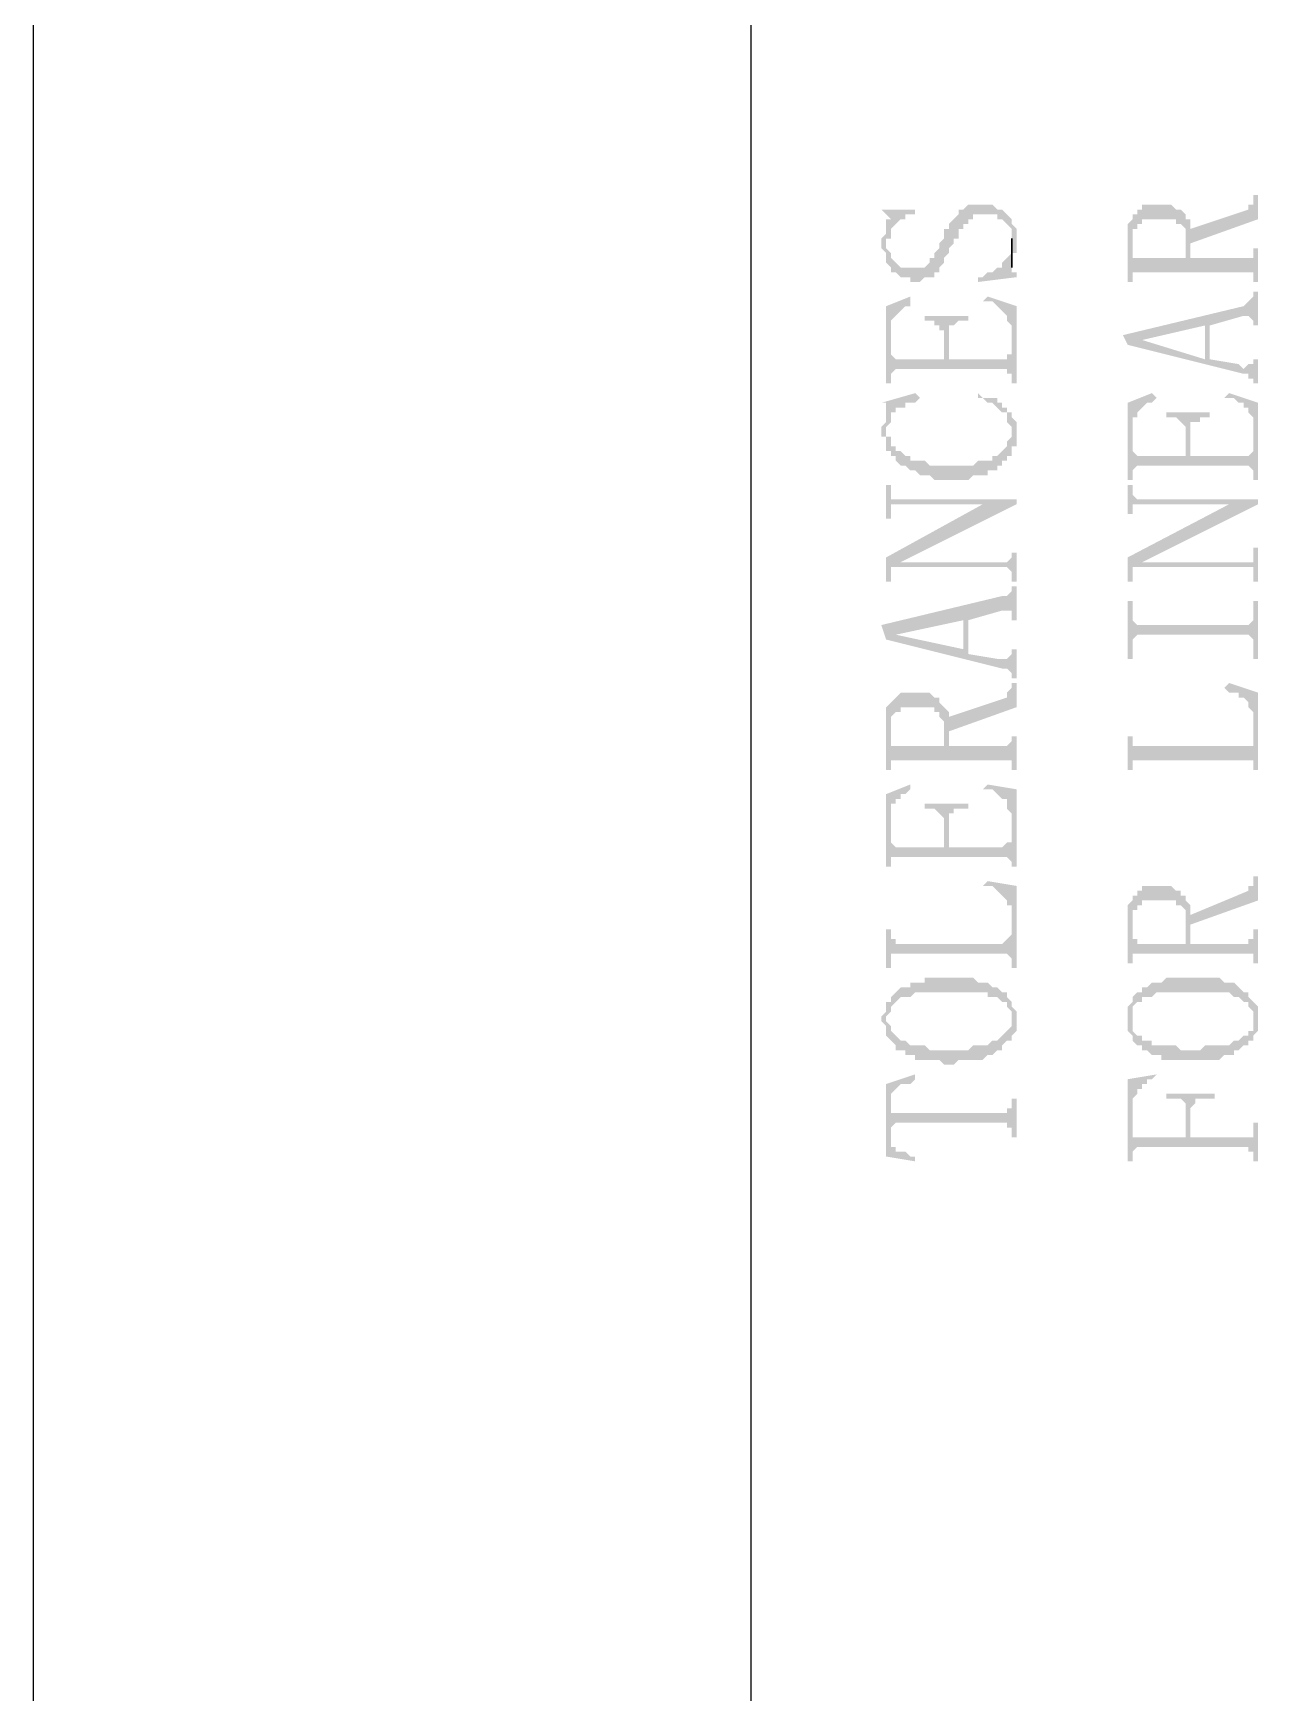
# Model space of a CAD drawing. Header units: millimetres. Extents: x 1233 to 2351, y 1180 to 1535.
# Drawn here: x 1477.96 to 1489.61, y 1438.77 to 1454.27 of the extents above; entities that cross this region are included whole.
import ezdxf

# ---------------------------------------------------------------- set-up
doc = ezdxf.new("R2010")
doc.units = ezdxf.units.MM

msp = doc.modelspace()

# ---------------------------------------------------------------- hatches: boundary and pattern name
at = {"transparency": 33554559}
for points in [[(1485.88684, 1452.30489), (1485.88684, 1452.25976), (1485.93198, 1452.21463), (1485.93198, 1452.1695), (1485.93198, 1452.12436), (1485.97711, 1452.07923), (1485.97711, 1452.0341), (1486.02224, 1452.0341), (1486.06737, 1451.98897), (1486.15764, 1451.98897), (1486.15764, 1451.94383), (1486.2479, 1451.94383), (1486.29303, 1451.98897), (1486.3833, 1451.98897), (1486.3833, 1452.0341), (1486.42843, 1452.0341), (1486.42843, 1452.07923), (1486.47356, 1452.12436), (1486.47356, 1452.1695), (1486.51869, 1452.21463), (1486.51869, 1452.25976), (1486.56383, 1452.30489), (1486.56383, 1452.35002), (1486.60896, 1452.35002), (1486.60896, 1452.44029), (1486.65409, 1452.44029), (1486.65409, 1452.48542), (1486.69922, 1452.48542), (1486.69922, 1452.53055), (1486.74435, 1452.53055), (1486.74435, 1452.57569), (1486.97002, 1452.57569), (1486.97002, 1452.53055), (1487.01515, 1452.53055), (1487.06028, 1452.48542), (1487.06028, 1452.48542), (1487.10541, 1452.44029), (1487.10541, 1452.35002), (1487.10541, 1452.1695), (1487.10541, 1452.21463), (1487.15054, 1452.21463), (1487.15054, 1452.30489), (1487.15054, 1452.35002), (1487.15054, 1452.44029), (1487.10541, 1452.48542), (1487.10541, 1452.53055), (1487.06028, 1452.57569), (1487.06028, 1452.57569), (1487.01515, 1452.62082), (1486.97002, 1452.62082), (1486.92488, 1452.66595), (1486.69922, 1452.66595), (1486.65409, 1452.62082), (1486.60896, 1452.62082), (1486.60896, 1452.57569), (1486.60896, 1452.57569), (1486.56383, 1452.53055), (1486.56383, 1452.53055), (1486.51869, 1452.48542), (1486.51869, 1452.44029), (1486.47356, 1452.44029), (1486.47356, 1452.35002), (1486.42843, 1452.30489), (1486.42843, 1452.25976), (1486.3833, 1452.21463), (1486.3833, 1452.1695), (1486.33817, 1452.1695), (1486.33817, 1452.12436), (1486.33817, 1452.12436), (1486.29303, 1452.07923), (1486.06737, 1452.07923), (1486.02224, 1452.12436), (1486.02224, 1452.12436), (1485.97711, 1452.1695), (1485.97711, 1452.21463), (1485.93198, 1452.25976), (1485.93198, 1452.48542), (1485.93198, 1452.39516), (1485.93198, 1452.39516), (1485.88684, 1452.35002)], [(1488.18858, 1452.35002), (1488.18858, 1451.94383), (1488.23372, 1451.94383), (1488.23372, 1452.35002), (1488.23372, 1452.44029), (1488.27885, 1452.44029), (1488.27885, 1452.48542), (1488.32398, 1452.48542), (1488.32398, 1452.53055), (1488.63991, 1452.53055), (1488.63991, 1452.48542), (1488.68504, 1452.48542), (1488.73017, 1452.44029), (1488.73017, 1452.39516), (1488.73017, 1452.1695), (1488.7753, 1452.53055), (1488.73017, 1452.53055), (1488.73017, 1452.57569), (1488.68504, 1452.62082), (1488.63991, 1452.62082), (1488.59477, 1452.66595), (1488.32398, 1452.66595), (1488.32398, 1452.62082), (1488.27885, 1452.62082), (1488.27885, 1452.57569), (1488.23372, 1452.57569), (1488.23372, 1452.53055), (1488.23372, 1452.53055), (1488.18858, 1452.48542), (1488.18858, 1452.44029), (1488.18858, 1452.39516)], [(1488.7753, 1452.44029), (1488.7753, 1452.30489), (1489.40715, 1452.53055), (1489.40715, 1452.75621), (1489.36202, 1452.75621), (1489.36202, 1452.71108), (1489.36202, 1452.66595), (1489.31689, 1452.66595), (1489.31689, 1452.62082)], [(1485.88684, 1452.62082), (1485.93198, 1452.57569), (1485.93198, 1452.57569), (1485.97711, 1452.53055), (1485.97711, 1452.35002), (1485.97711, 1452.44029), (1486.02224, 1452.48542), (1486.02224, 1452.48542), (1486.06737, 1452.53055), (1486.1125, 1452.53055), (1486.1125, 1452.57569), (1486.20277, 1452.57569), (1486.20277, 1452.62082)], [(1485.93198, 1452.48542), (1485.93198, 1452.30489), (1485.93198, 1452.35002), (1485.97711, 1452.35002), (1485.97711, 1452.53055), (1485.93198, 1452.53055)], [(1488.23372, 1451.98897), (1488.23372, 1452.0341), (1489.36202, 1452.0341), (1489.36202, 1451.94383), (1489.40715, 1451.94383), (1489.40715, 1452.25976), (1489.36202, 1452.25976), (1489.36202, 1452.21463), (1489.36202, 1452.1695), (1488.7753, 1452.1695), (1488.7753, 1452.44029), (1488.7753, 1452.53055), (1488.73017, 1452.1695), (1488.23372, 1452.1695), (1488.23372, 1452.30489)], [(1486.78949, 1451.98897), (1486.78949, 1451.94383), (1487.15054, 1451.98897), (1487.15054, 1452.0341), (1487.10541, 1452.0341), (1487.10541, 1452.07923), (1487.10541, 1452.25976), (1487.10541, 1452.21463), (1487.06028, 1452.1695), (1487.06028, 1452.1695), (1487.01515, 1452.12436), (1487.01515, 1452.07923), (1486.97002, 1452.07923), (1486.92488, 1452.0341), (1486.87975, 1452.0341), (1486.83462, 1451.98897)], [(1488.14345, 1451.44738), (1488.18858, 1451.35712), (1488.32398, 1451.40225), (1488.9107, 1451.53765), (1488.9107, 1451.22172), (1488.95583, 1451.53765), (1489.27176, 1451.62791), (1489.31689, 1451.62791), (1489.36202, 1451.58278), (1489.36202, 1451.53765), (1489.40715, 1451.53765), (1489.40715, 1451.85357), (1489.36202, 1451.85357), (1489.36202, 1451.80844), (1489.36202, 1451.80844), (1489.31689, 1451.76331), (1489.31689, 1451.76331), (1489.27176, 1451.71817)], [(1485.93198, 1451.71817), (1485.93198, 1450.99606), (1485.97711, 1450.99606), (1485.97711, 1451.49251), (1485.97711, 1451.58278), (1485.97711, 1451.58278), (1486.02224, 1451.62791), (1486.02224, 1451.62791), (1486.06737, 1451.67304), (1486.06737, 1451.67304), (1486.1125, 1451.71817), (1486.15764, 1451.71817), (1486.15764, 1451.80844)], [(1486.83462, 1451.76331), (1486.92488, 1451.76331), (1486.97002, 1451.71817), (1486.97002, 1451.71817), (1487.01515, 1451.67304), (1487.01515, 1451.67304), (1487.06028, 1451.62791), (1487.06028, 1451.58278), (1487.10541, 1451.53765), (1487.10541, 1451.49251), (1487.10541, 1450.99606), (1487.15054, 1450.99606), (1487.15054, 1451.71817), (1486.87975, 1451.80844)], [(1486.29303, 1451.62791), (1486.29303, 1451.58278), (1486.3833, 1451.58278), (1486.3833, 1451.53765), (1486.42843, 1451.53765), (1486.42843, 1451.49251), (1486.47356, 1451.49251), (1486.47356, 1451.22172), (1486.51869, 1451.44738), (1486.51869, 1451.53765), (1486.56383, 1451.53765), (1486.60896, 1451.58278), (1486.69922, 1451.58278), (1486.69922, 1451.62791)], [(1488.18858, 1451.35712), (1489.27176, 1451.08632), (1489.31689, 1451.08632), (1489.31689, 1451.04119), (1489.36202, 1451.04119), (1489.36202, 1450.99606), (1489.40715, 1450.99606), (1489.40715, 1451.22172), (1489.36202, 1451.22172), (1489.36202, 1451.17659), (1489.31689, 1451.17659), (1489.27176, 1451.13146), (1489.27176, 1451.13146), (1489.22662, 1451.17659), (1488.95583, 1451.22172), (1488.95583, 1451.53765), (1488.9107, 1451.22172), (1488.32398, 1451.40225), (1488.32398, 1451.40225)], [(1485.97711, 1451.04119), (1485.97711, 1451.08632), (1485.97711, 1451.08632), (1486.02224, 1451.13146), (1487.06028, 1451.13146), (1487.06028, 1451.08632), (1487.10541, 1451.08632), (1487.10541, 1451.04119), (1487.10541, 1451.31198), (1487.10541, 1451.26685), (1487.06028, 1451.26685), (1487.06028, 1451.22172), (1486.51869, 1451.22172), (1486.51869, 1451.44738), (1486.47356, 1451.22172), (1486.02224, 1451.22172), (1485.97711, 1451.26685), (1485.97711, 1451.49251)], [(1485.88684, 1450.81553), (1485.93198, 1450.81553), (1485.93198, 1450.7704), (1485.93198, 1450.36421), (1485.93198, 1450.58987), (1485.97711, 1450.635), (1485.97711, 1450.72527), (1486.02224, 1450.72527), (1486.02224, 1450.7704), (1486.1125, 1450.7704), (1486.1125, 1450.81553), (1486.20277, 1450.81553), (1486.2479, 1450.86066), (1486.20277, 1450.90579)], [(1485.88684, 1450.54474), (1485.88684, 1450.49961), (1485.93198, 1450.49961), (1485.93198, 1450.36421), (1485.93198, 1450.7704), (1485.93198, 1450.72527), (1485.93198, 1450.635), (1485.88684, 1450.58987)], [(1486.78949, 1450.86066), (1486.83462, 1450.86066), (1486.87975, 1450.81553), (1486.92488, 1450.81553), (1486.97002, 1450.7704), (1486.97002, 1450.7704), (1487.01515, 1450.72527), (1487.06028, 1450.72527), (1487.06028, 1450.635), (1487.10541, 1450.58987), (1487.10541, 1450.54474), (1487.10541, 1450.72527), (1487.06028, 1450.72527), (1487.06028, 1450.7704), (1487.01515, 1450.7704), (1487.01515, 1450.81553), (1486.97002, 1450.81553), (1486.97002, 1450.86066), (1486.83462, 1450.86066), (1486.78949, 1450.90579)], [(1488.18858, 1450.81553), (1488.18858, 1450.09342), (1488.23372, 1450.09342), (1488.23372, 1450.58987), (1488.23372, 1450.68013), (1488.27885, 1450.68013), (1488.27885, 1450.72527), (1488.27885, 1450.72527), (1488.32398, 1450.7704), (1488.32398, 1450.7704), (1488.36911, 1450.81553), (1488.41425, 1450.81553), (1488.45938, 1450.86066), (1488.41425, 1450.90579)], [(1489.09123, 1450.86066), (1489.18149, 1450.86066), (1489.22662, 1450.81553), (1489.27176, 1450.81553), (1489.27176, 1450.7704), (1489.31689, 1450.7704), (1489.31689, 1450.72527), (1489.31689, 1450.72527), (1489.36202, 1450.68013), (1489.36202, 1450.58987), (1489.36202, 1450.09342), (1489.40715, 1450.09342), (1489.40715, 1450.81553), (1489.13636, 1450.90579)], [(1485.93198, 1450.36421), (1485.97711, 1450.36421), (1485.97711, 1450.31908), (1486.02224, 1450.31908), (1486.02224, 1450.27394), (1486.06737, 1450.22881), (1486.1125, 1450.22881), (1486.15764, 1450.18368), (1486.20277, 1450.18368), (1486.2479, 1450.13855), (1486.33817, 1450.13855), (1486.3833, 1450.09342), (1486.69922, 1450.09342), (1486.74435, 1450.13855), (1486.87975, 1450.13855), (1486.87975, 1450.18368), (1486.97002, 1450.18368), (1486.97002, 1450.22881), (1487.01515, 1450.22881), (1487.01515, 1450.27394), (1487.06028, 1450.27394), (1487.06028, 1450.31908), (1487.10541, 1450.31908), (1487.10541, 1450.40934), (1487.15054, 1450.40934), (1487.15054, 1450.54474), (1487.15054, 1450.58987), (1487.15054, 1450.635), (1487.10541, 1450.68013), (1487.10541, 1450.72527), (1487.10541, 1450.49961), (1487.10541, 1450.49961), (1487.06028, 1450.45447), (1487.06028, 1450.40934), (1487.06028, 1450.40934), (1487.01515, 1450.36421), (1487.01515, 1450.36421), (1486.97002, 1450.31908), (1486.92488, 1450.31908), (1486.92488, 1450.27394), (1486.78949, 1450.27394), (1486.74435, 1450.22881), (1486.33817, 1450.22881), (1486.29303, 1450.27394), (1486.15764, 1450.27394), (1486.15764, 1450.31908), (1486.1125, 1450.31908), (1486.06737, 1450.36421), (1486.02224, 1450.36421), (1486.02224, 1450.40934), (1485.97711, 1450.40934), (1485.97711, 1450.49961), (1485.93198, 1450.49961), (1485.93198, 1450.54474)], [(1488.54964, 1450.72527), (1488.54964, 1450.68013), (1488.63991, 1450.68013), (1488.68504, 1450.635), (1488.68504, 1450.635), (1488.73017, 1450.58987), (1488.73017, 1450.31908), (1488.7753, 1450.54474), (1488.7753, 1450.635), (1488.86557, 1450.635), (1488.86557, 1450.68013), (1488.95583, 1450.68013), (1488.95583, 1450.72527)], [(1488.23372, 1450.13855), (1488.23372, 1450.18368), (1488.23372, 1450.18368), (1488.27885, 1450.22881), (1489.31689, 1450.22881), (1489.36202, 1450.18368), (1489.36202, 1450.13855), (1489.36202, 1450.40934), (1489.36202, 1450.36421), (1489.36202, 1450.36421), (1489.31689, 1450.31908), (1488.7753, 1450.31908), (1488.7753, 1450.54474), (1488.73017, 1450.31908), (1488.27885, 1450.31908), (1488.23372, 1450.36421), (1488.23372, 1450.58987)], [(1485.93198, 1450.04828), (1485.93198, 1449.73236), (1485.97711, 1449.73236), (1485.97711, 1449.82262), (1485.97711, 1449.86775), (1487.15054, 1449.86775), (1487.15054, 1449.91289), (1485.97711, 1449.91289), (1485.97711, 1449.95802), (1485.97711, 1450.04828)], [(1488.18858, 1450.04828), (1488.18858, 1449.77749), (1488.23372, 1449.77749), (1488.23372, 1449.82262), (1488.23372, 1449.86775), (1489.40715, 1449.86775), (1489.40715, 1449.91289), (1488.27885, 1449.91289), (1488.23372, 1449.95802), (1488.23372, 1450.04828)], [(1485.93198, 1449.3713), (1485.93198, 1449.14564), (1485.97711, 1449.14564), (1485.97711, 1449.28104), (1486.02224, 1449.28104), (1486.06737, 1449.32617), (1487.15054, 1449.86775), (1486.83462, 1449.86775)], [(1488.18858, 1449.3713), (1488.18858, 1449.14564), (1488.23372, 1449.14564), (1488.23372, 1449.28104), (1488.27885, 1449.28104), (1488.32398, 1449.32617), (1489.40715, 1449.86775), (1489.13636, 1449.86775)], [(1486.02224, 1449.28104), (1487.06028, 1449.28104), (1487.10541, 1449.2359), (1487.10541, 1449.14564), (1487.15054, 1449.14564), (1487.15054, 1449.41643), (1487.10541, 1449.41643), (1487.10541, 1449.3713), (1487.10541, 1449.3713), (1487.06028, 1449.32617), (1486.06737, 1449.32617)], [(1488.27885, 1449.28104), (1489.36202, 1449.28104), (1489.36202, 1449.2359), (1489.36202, 1449.14564), (1489.40715, 1449.14564), (1489.40715, 1449.46157), (1489.36202, 1449.46157), (1489.36202, 1449.3713), (1489.36202, 1449.32617), (1488.32398, 1449.32617)], [(1485.88684, 1448.73945), (1485.93198, 1448.60405), (1486.02224, 1448.64919), (1486.65409, 1448.78458), (1486.65409, 1448.51379), (1486.69922, 1448.78458), (1487.01515, 1448.87485), (1487.10541, 1448.87485), (1487.10541, 1448.78458), (1487.15054, 1448.78458), (1487.15054, 1449.10051), (1487.10541, 1449.10051), (1487.10541, 1449.05538), (1487.06028, 1449.01024), (1487.01515, 1449.01024)], [(1488.18858, 1448.96511), (1488.18858, 1448.42353), (1488.23372, 1448.42353), (1488.23372, 1448.60405), (1488.23372, 1448.60405), (1488.27885, 1448.64919), (1489.31689, 1448.64919), (1489.36202, 1448.60405), (1489.36202, 1448.42353), (1489.40715, 1448.42353), (1489.40715, 1448.96511), (1489.36202, 1448.96511), (1489.36202, 1448.78458), (1489.36202, 1448.78458), (1489.31689, 1448.73945), (1488.27885, 1448.73945), (1488.23372, 1448.78458), (1488.23372, 1448.96511)], [(1485.93198, 1448.60405), (1487.01515, 1448.33326), (1487.06028, 1448.33326), (1487.10541, 1448.28813), (1487.10541, 1448.243), (1487.15054, 1448.243), (1487.15054, 1448.51379), (1487.10541, 1448.51379), (1487.10541, 1448.46866), (1487.10541, 1448.46866), (1487.06028, 1448.42353), (1486.97002, 1448.42353), (1486.69922, 1448.46866), (1486.69922, 1448.78458), (1486.65409, 1448.51379), (1486.02224, 1448.64919), (1486.02224, 1448.64919)], [(1486.51869, 1447.88194), (1486.51869, 1447.74654), (1487.15054, 1447.9722), (1487.15054, 1448.19786), (1487.10541, 1448.19786), (1487.10541, 1448.15273), (1487.10541, 1448.15273), (1487.06028, 1448.1076), (1487.06028, 1448.06247)], [(1489.09123, 1448.15273), (1489.09123, 1448.15273), (1489.13636, 1448.1076), (1489.22662, 1448.1076), (1489.22662, 1448.06247), (1489.27176, 1448.06247), (1489.31689, 1448.01734), (1489.31689, 1447.9722), (1489.36202, 1447.92707), (1489.36202, 1447.88194), (1489.36202, 1447.38549), (1489.40715, 1447.38549), (1489.40715, 1448.1076), (1489.13636, 1448.19786)], [(1485.93198, 1447.79167), (1485.93198, 1447.38549), (1485.97711, 1447.38549), (1485.97711, 1447.79167), (1485.97711, 1447.88194), (1486.02224, 1447.92707), (1486.06737, 1447.92707), (1486.06737, 1447.9722), (1486.3833, 1447.9722), (1486.3833, 1447.92707), (1486.42843, 1447.92707), (1486.42843, 1447.88194), (1486.47356, 1447.83681), (1486.47356, 1447.61115), (1486.47356, 1447.9722), (1486.47356, 1447.9722), (1486.42843, 1448.01734), (1486.42843, 1448.06247), (1486.3833, 1448.06247), (1486.33817, 1448.1076), (1486.06737, 1448.1076), (1486.02224, 1448.06247), (1486.02224, 1448.06247), (1485.97711, 1448.01734), (1485.97711, 1448.01734), (1485.93198, 1447.9722), (1485.93198, 1447.88194), (1485.93198, 1447.83681)], [(1485.97711, 1447.43062), (1485.97711, 1447.47575), (1487.10541, 1447.47575), (1487.10541, 1447.38549), (1487.15054, 1447.38549), (1487.15054, 1447.70141), (1487.10541, 1447.70141), (1487.10541, 1447.65628), (1487.10541, 1447.65628), (1487.06028, 1447.61115), (1486.51869, 1447.61115), (1486.51869, 1447.88194), (1486.51869, 1447.92707), (1486.47356, 1447.9722), (1486.47356, 1447.61115), (1485.97711, 1447.61115), (1485.97711, 1447.74654)], [(1488.18858, 1447.70141), (1488.18858, 1447.38549), (1488.23372, 1447.38549), (1488.23372, 1447.47575), (1489.36202, 1447.47575), (1489.36202, 1447.43062), (1489.36202, 1447.65628), (1489.36202, 1447.61115), (1488.23372, 1447.61115), (1488.23372, 1447.65628), (1488.23372, 1447.70141)], [(1485.93198, 1447.15982), (1485.93198, 1446.48284), (1485.97711, 1446.48284), (1485.97711, 1446.93416), (1485.97711, 1447.06956), (1486.02224, 1447.06956), (1486.02224, 1447.11469), (1486.06737, 1447.11469), (1486.06737, 1447.15982), (1486.1125, 1447.15982), (1486.15764, 1447.20496), (1486.15764, 1447.25009)], [(1486.83462, 1447.20496), (1486.92488, 1447.20496), (1486.97002, 1447.15982), (1486.97002, 1447.15982), (1487.01515, 1447.11469), (1487.06028, 1447.11469), (1487.06028, 1447.02443), (1487.10541, 1446.9793), (1487.10541, 1446.48284), (1487.15054, 1446.48284), (1487.15054, 1447.20496), (1486.87975, 1447.25009)], [(1486.29303, 1447.06956), (1486.29303, 1447.02443), (1486.3833, 1447.02443), (1486.42843, 1446.9793), (1486.42843, 1446.9793), (1486.47356, 1446.93416), (1486.47356, 1446.66337), (1486.51869, 1446.88903), (1486.51869, 1446.9793), (1486.56383, 1446.9793), (1486.56383, 1447.02443), (1486.69922, 1447.02443), (1486.69922, 1447.06956)], [(1485.97711, 1446.48284), (1485.97711, 1446.57311), (1487.06028, 1446.57311), (1487.10541, 1446.52797), (1487.10541, 1446.75363), (1487.10541, 1446.7085), (1487.06028, 1446.7085), (1487.01515, 1446.66337), (1486.51869, 1446.66337), (1486.51869, 1446.88903), (1486.47356, 1446.66337), (1486.02224, 1446.66337), (1485.97711, 1446.7085), (1485.97711, 1446.93416)], [(1486.83462, 1446.30231), (1486.92488, 1446.30231), (1486.97002, 1446.25718), (1486.97002, 1446.25718), (1487.01515, 1446.21205), (1487.01515, 1446.21205), (1487.06028, 1446.16692), (1487.06028, 1446.12178), (1487.10541, 1446.12178), (1487.10541, 1445.53507), (1487.15054, 1445.53507), (1487.15054, 1446.30231), (1486.87975, 1446.34745)], [(1488.18858, 1445.98639), (1488.18858, 1445.5802), (1488.23372, 1445.5802), (1488.23372, 1445.94126), (1488.23372, 1446.07665), (1488.27885, 1446.07665), (1488.27885, 1446.12178), (1488.32398, 1446.12178), (1488.32398, 1446.16692), (1488.63991, 1446.16692), (1488.63991, 1446.12178), (1488.68504, 1446.12178), (1488.73017, 1446.07665), (1488.73017, 1446.03152), (1488.73017, 1445.76073), (1488.7753, 1446.12178), (1488.73017, 1446.16692), (1488.73017, 1446.21205), (1488.68504, 1446.21205), (1488.68504, 1446.25718), (1488.63991, 1446.25718), (1488.59477, 1446.30231), (1488.32398, 1446.30231), (1488.32398, 1446.25718), (1488.27885, 1446.25718), (1488.27885, 1446.21205), (1488.23372, 1446.21205), (1488.23372, 1446.16692), (1488.23372, 1446.16692), (1488.18858, 1446.12178), (1488.18858, 1446.03152), (1488.18858, 1446.03152)], [(1488.7753, 1446.03152), (1488.7753, 1445.94126), (1489.40715, 1446.16692), (1489.40715, 1446.39258), (1489.36202, 1446.39258), (1489.36202, 1446.34745), (1489.36202, 1446.30231), (1489.31689, 1446.30231), (1489.31689, 1446.25718)], [(1488.23372, 1445.62533), (1488.23372, 1445.67046), (1489.36202, 1445.67046), (1489.36202, 1445.5802), (1489.40715, 1445.5802), (1489.40715, 1445.89612), (1489.36202, 1445.89612), (1489.36202, 1445.85099), (1489.36202, 1445.80586), (1489.31689, 1445.80586), (1489.31689, 1445.76073), (1488.7753, 1445.76073), (1488.7753, 1446.12178), (1488.7753, 1446.12178), (1488.73017, 1445.76073), (1488.27885, 1445.76073), (1488.27885, 1445.80586), (1488.23372, 1445.80586), (1488.23372, 1445.94126)], [(1485.93198, 1445.89612), (1485.93198, 1445.53507), (1485.97711, 1445.53507), (1485.97711, 1445.67046), (1487.06028, 1445.67046), (1487.10541, 1445.62533), (1487.10541, 1445.85099), (1487.10541, 1445.85099), (1487.06028, 1445.80586), (1487.06028, 1445.80586), (1487.01515, 1445.76073), (1486.02224, 1445.76073), (1486.02224, 1445.80586), (1485.97711, 1445.80586), (1485.97711, 1445.89612)], [(1485.93198, 1445.21914), (1485.93198, 1445.03861), (1485.93198, 1445.08374), (1485.97711, 1445.12888), (1485.97711, 1445.17401), (1485.97711, 1445.17401), (1486.02224, 1445.21914), (1486.02224, 1445.21914), (1486.06737, 1445.26427), (1486.15764, 1445.26427), (1486.20277, 1445.30941), (1486.87975, 1445.30941), (1486.87975, 1445.26427), (1486.97002, 1445.26427), (1487.01515, 1445.21914), (1487.06028, 1445.21914), (1487.06028, 1445.17401), (1487.10541, 1445.12888), (1487.10541, 1445.03861), (1487.10541, 1445.21914), (1487.10541, 1445.21914), (1487.06028, 1445.26427), (1487.06028, 1445.30941), (1487.01515, 1445.30941), (1486.97002, 1445.35454), (1486.92488, 1445.35454), (1486.87975, 1445.39967), (1486.78949, 1445.39967), (1486.74435, 1445.4448), (1486.29303, 1445.4448), (1486.29303, 1445.39967), (1486.15764, 1445.39967), (1486.15764, 1445.35454), (1486.06737, 1445.35454), (1486.02224, 1445.30941), (1486.02224, 1445.30941), (1485.97711, 1445.26427), (1485.97711, 1445.21914)], [(1488.23372, 1445.21914), (1488.23372, 1445.03861), (1488.23372, 1445.08374), (1488.23372, 1445.17401), (1488.23372, 1445.17401), (1488.27885, 1445.21914), (1488.32398, 1445.21914), (1488.32398, 1445.26427), (1488.41425, 1445.26427), (1488.45938, 1445.30941), (1489.13636, 1445.30941), (1489.18149, 1445.26427), (1489.22662, 1445.26427), (1489.27176, 1445.21914), (1489.31689, 1445.21914), (1489.31689, 1445.17401), (1489.36202, 1445.12888), (1489.36202, 1445.03861), (1489.36202, 1445.21914), (1489.36202, 1445.21914), (1489.31689, 1445.26427), (1489.31689, 1445.30941), (1489.27176, 1445.30941), (1489.22662, 1445.35454), (1489.22662, 1445.35454), (1489.18149, 1445.39967), (1489.09123, 1445.39967), (1489.0461, 1445.4448), (1488.54964, 1445.4448), (1488.50451, 1445.39967), (1488.41425, 1445.39967), (1488.36911, 1445.35454), (1488.32398, 1445.35454), (1488.32398, 1445.30941), (1488.27885, 1445.30941), (1488.23372, 1445.26427), (1488.23372, 1445.26427)], [(1485.88684, 1445.03861), (1485.88684, 1445.03861), (1485.93198, 1444.99348), (1485.93198, 1444.90322), (1485.93198, 1444.90322), (1485.97711, 1444.85808), (1485.97711, 1444.85808), (1486.02224, 1444.81295), (1486.02224, 1444.76782), (1486.1125, 1444.76782), (1486.1125, 1444.72269), (1486.20277, 1444.72269), (1486.20277, 1444.67756), (1486.42843, 1444.67756), (1486.47356, 1444.63242), (1486.56383, 1444.63242), (1486.60896, 1444.67756), (1486.83462, 1444.67756), (1486.87975, 1444.72269), (1486.92488, 1444.72269), (1486.97002, 1444.76782), (1487.01515, 1444.76782), (1487.01515, 1444.81295), (1487.06028, 1444.85808), (1487.10541, 1444.85808), (1487.10541, 1444.90322), (1487.10541, 1444.90322), (1487.15054, 1444.94835), (1487.15054, 1445.03861), (1487.15054, 1445.12888), (1487.15054, 1445.12888), (1487.10541, 1445.17401), (1487.10541, 1445.21914), (1487.10541, 1445.03861), (1487.10541, 1444.99348), (1487.10541, 1444.99348), (1487.06028, 1444.94835), (1487.06028, 1444.94835), (1487.01515, 1444.90322), (1487.01515, 1444.90322), (1486.97002, 1444.85808), (1486.92488, 1444.85808), (1486.87975, 1444.81295), (1486.74435, 1444.81295), (1486.69922, 1444.76782), (1486.33817, 1444.76782), (1486.29303, 1444.81295), (1486.15764, 1444.81295), (1486.1125, 1444.85808), (1486.06737, 1444.85808), (1486.02224, 1444.90322), (1486.02224, 1444.90322), (1485.97711, 1444.94835), (1485.97711, 1444.99348), (1485.93198, 1445.03861), (1485.93198, 1445.21914), (1485.93198, 1445.17401), (1485.93198, 1445.12888), (1485.88684, 1445.08374)], [(1488.18858, 1445.03861), (1488.18858, 1444.94835), (1488.18858, 1444.94835), (1488.23372, 1444.90322), (1488.23372, 1444.85808), (1488.23372, 1444.85808), (1488.27885, 1444.81295), (1488.32398, 1444.81295), (1488.32398, 1444.76782), (1488.36911, 1444.76782), (1488.41425, 1444.72269), (1488.50451, 1444.72269), (1488.50451, 1444.67756), (1489.0461, 1444.67756), (1489.09123, 1444.72269), (1489.18149, 1444.72269), (1489.18149, 1444.76782), (1489.22662, 1444.76782), (1489.27176, 1444.81295), (1489.31689, 1444.81295), (1489.31689, 1444.85808), (1489.36202, 1444.85808), (1489.36202, 1444.90322), (1489.40715, 1444.94835), (1489.40715, 1445.03861), (1489.40715, 1445.17401), (1489.40715, 1445.17401), (1489.36202, 1445.21914), (1489.36202, 1445.03861), (1489.36202, 1444.94835), (1489.31689, 1444.94835), (1489.31689, 1444.90322), (1489.27176, 1444.90322), (1489.22662, 1444.85808), (1489.18149, 1444.85808), (1489.13636, 1444.81295), (1488.9107, 1444.81295), (1488.86557, 1444.76782), (1488.68504, 1444.76782), (1488.63991, 1444.81295), (1488.41425, 1444.81295), (1488.41425, 1444.85808), (1488.32398, 1444.85808), (1488.32398, 1444.90322), (1488.27885, 1444.90322), (1488.23372, 1444.94835), (1488.23372, 1445.03861), (1488.23372, 1445.21914), (1488.18858, 1445.17401), (1488.18858, 1445.08374)], [(1485.93198, 1444.45189), (1485.97711, 1444.27137), (1485.97711, 1444.36163), (1485.97711, 1444.36163), (1486.02224, 1444.40676), (1486.02224, 1444.40676), (1486.06737, 1444.45189), (1486.15764, 1444.45189), (1486.20277, 1444.49703), (1486.20277, 1444.54216)], [(1485.93198, 1444.45189), (1485.93198, 1443.77491), (1486.20277, 1443.72978), (1486.20277, 1443.77491), (1486.15764, 1443.77491), (1486.1125, 1443.82004), (1486.02224, 1443.82004), (1486.02224, 1443.86518), (1485.97711, 1443.86518), (1485.97711, 1443.91031), (1485.97711, 1444.27137)], [(1488.18858, 1444.49703), (1488.18858, 1443.72978), (1488.23372, 1443.72978), (1488.23372, 1444.22623), (1488.23372, 1444.27137), (1488.23372, 1444.3165), (1488.27885, 1444.36163), (1488.27885, 1444.40676), (1488.32398, 1444.40676), (1488.32398, 1444.45189), (1488.36911, 1444.45189), (1488.36911, 1444.49703), (1488.41425, 1444.49703), (1488.45938, 1444.54216), (1488.45938, 1444.54216)], [(1485.97711, 1444.27137), (1485.97711, 1444.00057), (1485.97711, 1444.0457), (1485.97711, 1444.0457), (1486.02224, 1444.09084), (1487.06028, 1444.09084), (1487.06028, 1444.0457), (1487.10541, 1444.0457), (1487.10541, 1443.95544), (1487.15054, 1443.95544), (1487.15054, 1444.3165), (1487.10541, 1444.3165), (1487.10541, 1444.22623), (1487.06028, 1444.22623), (1487.06028, 1444.1811), (1485.97711, 1444.1811), (1485.97711, 1444.22623)], [(1488.54964, 1444.36163), (1488.54964, 1444.3165), (1488.68504, 1444.3165), (1488.73017, 1444.27137), (1488.73017, 1443.95544), (1488.7753, 1444.1811), (1488.7753, 1444.22623), (1488.7753, 1444.22623), (1488.82043, 1444.27137), (1488.82043, 1444.3165), (1489.00096, 1444.3165), (1489.00096, 1444.36163)], [(1488.23372, 1443.77491), (1488.23372, 1443.82004), (1488.23372, 1443.82004), (1488.27885, 1443.86518), (1489.31689, 1443.86518), (1489.31689, 1443.82004), (1489.36202, 1443.82004), (1489.36202, 1443.72978), (1489.40715, 1443.72978), (1489.40715, 1444.09084), (1489.36202, 1444.09084), (1489.36202, 1444.00057), (1489.36202, 1443.95544), (1488.7753, 1443.95544), (1488.7753, 1444.1811), (1488.73017, 1443.95544), (1488.23372, 1443.95544), (1488.23372, 1444.00057), (1488.23372, 1444.22623)]]:
    msp.add_hatch(color=256, dxfattribs=at).paths.add_polyline_path(points)

# ---------------------------------------------------------------- linework, layer by layer
msp.add_line((1484.66819, 1528.92707), (1484.66819, 1242.18613))
for points in [[(1897.96173, 1237.92707), (1897.96173, 1534.92707), (1477.96174, 1534.92707), (1477.96174, 1237.92707)], [(1487.10541, 1452.25976), (1487.10541, 1452.07923), (1487.10541, 1452.35002), (1487.10541, 1452.30489)]]:
    msp.add_lwpolyline(points, close=True)

doc.saveas('drawing.dxf')
